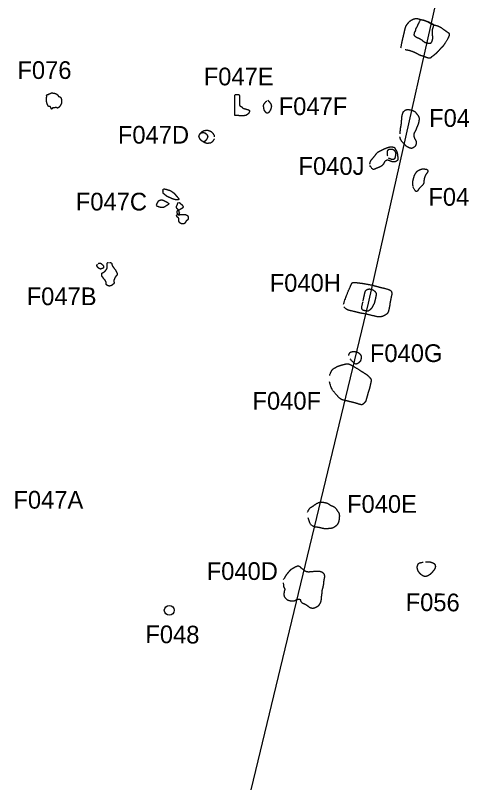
# Model space of a CAD drawing. Extents: x -56 to 221, y -167 to 6.
# Drawn here: x 19.58 to 39.71, y -94.39 to -59.74 of the extents above; entities that cross this region are included whole.
import ezdxf

# ---------------------------------------------------------------- set-up
doc = ezdxf.new("R2010")
doc.units = 0
for name, color, linetype in [('Feature Numbers', 7, 'Continuous'), ('Fenceline 40', 7, 'Continuous'), ('Posthole', 7, 'Continuous'), ('Tree Hole', 7, 'Continuous')]:
    doc.layers.add(name, color=color, linetype=linetype)

msp = doc.modelspace()

# ---------------------------------------------------------------- linework, layer by layer
at = {"layer": 'Fenceline 40'}
msp.add_lwpolyline([(46.99, -21.53), (39.869, -53.243), (35.5, -72.739), (27.879, -104.396)], dxfattribs=at)
for points in [[(36.976, -61.206), (37.009, -61.007), (37.061, -60.781), (37.113, -60.555), (37.152, -60.389), (37.194, -60.235), (37.27, -60.121), (37.357, -60.016), (37.418, -59.967), (37.568, -59.889), (37.708, -59.878), (37.884, -59.931), (38.069, -59.973), (38.227, -60.048), (38.362, -60.141), (38.611, -60.205), (38.776, -60.275), (38.925, -60.391), (39.054, -60.483), (39.179, -60.568), (39.109, -60.759), (38.958, -61.006), (38.881, -61.126), (38.761, -61.236), (38.632, -61.388), (38.504, -61.509), (38.368, -61.609), (38.273, -61.694), (38.111, -61.638), (37.967, -61.58), (37.848, -61.552), (37.715, -61.477), (37.54, -61.393), (37.326, -61.319), (37.168, -61.295)], [(37.852, -59.92), (37.792, -60.058), (37.743, -60.138), (37.706, -60.236), (37.633, -60.346), (37.633, -60.431), (37.578, -60.505), (37.56, -60.602), (37.566, -60.651), (37.67, -60.725), (37.774, -60.767), (37.914, -60.841), (37.963, -60.896), (38.042, -60.944), (38.067, -60.963), (38.171, -60.987), (38.25, -60.993), (38.299, -60.999), (38.348, -60.975), (38.397, -60.859), (38.427, -60.718), (38.403, -60.663), (38.391, -60.608), (38.391, -60.523), (38.391, -60.407), (38.415, -60.333), (38.458, -60.187), (38.456, -60.163), (38.33, -60.107), (38.238, -60.046), (38.134, -60.016), (38.073, -59.985), (37.945, -59.948)], [(36.936, -65.096), (36.949, -64.879), (36.984, -64.724), (37.006, -64.523), (37.013, -64.33), (37.058, -64.134), (37.113, -64.058), (37.245, -63.976), (37.437, -64.014), (37.605, -64.072), (37.684, -64.19), (37.769, -64.285), (37.802, -64.412), (37.777, -64.55), (37.746, -64.681), (37.678, -64.816), (37.633, -64.956), (37.558, -65.064), (37.55, -65.181), (37.586, -65.296), (37.641, -65.384), (37.676, -65.473), (37.65, -65.586), (37.599, -65.675), (37.467, -65.757), (37.373, -65.729), (37.231, -65.665), (37.075, -65.498), (36.956, -65.363), (36.927, -65.219)], [(35.568, -66.459), (35.606, -66.299), (35.688, -66.211), (35.783, -66.102), (35.865, -65.989), (35.949, -65.896), (36.06, -65.852), (36.183, -65.78), (36.348, -65.718), (36.477, -65.673), (36.588, -65.68), (36.695, -65.704), (36.721, -65.785), (36.777, -65.867), (36.81, -65.969), (36.825, -66.092), (36.834, -66.163), (36.834, -66.244), (36.807, -66.307), (36.688, -66.361), (36.608, -66.355), (36.507, -66.331), (36.435, -66.29), (36.374, -66.282), (36.316, -66.287), (36.217, -66.365), (36.178, -66.481), (36.027, -66.59), (35.898, -66.636), (35.785, -66.691), (35.693, -66.708), (35.579, -66.524)], [(36.376, -66.082), (36.356, -65.952), (36.37, -65.836), (36.441, -65.777), (36.529, -65.773), (36.626, -65.789), (36.701, -65.869), (36.746, -65.973), (36.724, -66.068), (36.701, -66.195), (36.658, -66.247), (36.562, -66.256), (36.415, -66.185)], [(37.529, -67.47), (37.497, -67.337), (37.514, -67.235), (37.54, -67.122), (37.579, -66.98), (37.624, -66.896), (37.683, -66.803), (37.745, -66.749), (37.83, -66.706), (37.953, -66.665), (38.069, -66.679), (38.177, -66.698), (38.194, -66.815), (38.074, -66.956), (38.03, -67.09), (38.011, -67.199), (38.013, -67.3), (37.957, -67.406), (37.855, -67.495), (37.761, -67.605), (37.708, -67.699), (37.607, -67.676), (37.529, -67.495)], [(34.385, -72.779), (34.499, -72.449), (34.608, -72.167), (34.719, -71.929), (34.782, -71.793), (34.93, -71.802), (35.29, -71.848), (35.487, -71.887), (35.663, -71.915), (35.809, -71.961), (36.135, -72.043), (36.343, -72.091), (36.528, -72.159), (36.573, -72.288), (36.537, -72.443), (36.512, -72.581), (36.482, -72.712), (36.468, -72.853), (36.432, -73.008), (36.405, -73.127), (36.351, -73.221), (36.249, -73.285), (36.155, -73.339), (35.967, -73.364), (35.765, -73.317), (35.433, -73.235), (35.126, -73.182), (34.931, -73.131), (34.663, -73.069), (34.544, -73.042), (34.393, -72.907)], [(35.267, -72.626), (35.307, -72.453), (35.342, -72.299), (35.371, -72.174), (35.46, -72.113), (35.547, -72.089), (35.696, -72.123), (35.803, -72.204), (35.868, -72.301), (35.843, -72.439), (35.803, -72.612), (35.773, -72.743), (35.711, -72.847), (35.651, -72.971), (35.556, -73.056), (35.481, -73.108), (35.368, -73.082), (35.214, -73.046), (35.202, -72.88), (35.264, -72.663)], [(34.614, -75.101), (34.659, -74.961), (34.775, -74.919), (34.985, -74.93), (35.128, -75.019), (35.197, -75.154), (35.165, -75.291), (35.142, -75.367), (35.016, -75.476), (34.891, -75.503), (34.689, -75.263)], [(33.752, -76.011), (33.821, -75.82), (33.903, -75.708), (33.983, -75.664), (34.141, -75.575), (34.349, -75.516), (34.548, -75.468), (34.655, -75.493), (34.761, -75.549), (34.861, -75.603), (35.097, -75.751), (35.244, -75.848), (35.426, -75.953), (35.539, -76.06), (35.639, -76.171), (35.618, -76.317), (35.586, -76.454), (35.552, -76.602), (35.5, -76.747), (35.475, -76.854), (35.425, -77.018), (35.39, -77.167), (35.322, -77.245), (35.226, -77.336), (35.113, -77.31), (34.945, -77.252), (34.784, -77.215), (34.565, -77.158), (34.434, -77.128), (34.297, -77.096), (34.159, -76.989), (33.977, -76.772), (33.844, -76.616), (33.75, -76.293)], [(32.761, -82.175), (32.848, -81.989), (32.969, -81.929), (33.156, -81.796), (33.306, -81.718), (33.485, -81.728), (33.675, -81.772), (33.797, -81.869), (33.994, -81.94), (34.119, -82.131), (34.189, -82.235), (34.2, -82.376), (34.177, -82.559), (34.139, -82.694), (34.045, -82.804), (33.884, -82.905), (33.73, -82.919), (33.557, -82.936), (33.385, -82.896), (33.218, -82.857), (33.04, -82.841), (32.863, -82.713), (32.797, -82.428)], [(31.684, -85.211), (31.772, -85.074), (31.825, -84.98), (31.927, -84.866), (32.007, -84.765), (32.087, -84.715), (32.253, -84.621), (32.356, -84.582), (32.469, -84.69), (32.624, -84.807), (32.684, -84.846), (32.785, -84.869), (32.925, -84.858), (33.156, -84.836), (33.367, -84.847), (33.502, -84.941), (33.531, -85.085), (33.491, -85.258), (33.47, -85.51), (33.421, -85.668), (33.401, -85.757), (33.403, -85.858), (33.375, -86.033), (33.363, -86.219), (33.287, -86.358), (33.225, -86.438), (33.09, -86.507), (32.991, -86.528), (32.872, -86.5), (32.762, -86.406), (32.635, -86.333), (32.531, -86.296), (32.45, -86.183), (32.462, -86.13), (32.351, -86.123), (32.286, -86.108), (32.191, -86.193), (32.076, -86.204), (31.979, -86.188), (31.866, -86.161), (31.774, -86.071), (31.715, -85.976), (31.708, -85.868), (31.724, -85.746), (31.762, -85.636), (31.683, -85.568), (31.684, -85.374)]]:
    msp.add_open_spline(points, degree=2, dxfattribs=at)
at = {"layer": 'Posthole'}
msp.add_circle((26.526, -86.609), 0.225, dxfattribs=at)
for points in [[(27.857, -65.209), (27.869, -65.269), (27.912, -65.335), (27.956, -65.383), (28.02, -65.413), (28.064, -65.441), (28.115, -65.425), (28.161, -65.4), (28.2, -65.363), (28.232, -65.314), (28.264, -65.253), (28.274, -65.222), (28.266, -65.181), (28.239, -65.137), (28.191, -65.099), (28.163, -65.073), (28.124, -65.057), (28.092, -65.05), (28.03, -65.045), (27.988, -65.057), (27.951, -65.061), (27.912, -65.092), (27.88, -65.119), (27.86, -65.168), (27.848, -65.214)], [(28.57, -65.222), (28.568, -65.177), (28.549, -65.142), (28.522, -65.099), (28.488, -65.053), (28.425, -65.004), (28.384, -64.977), (28.322, -64.958), (28.255, -64.938), (28.22, -64.937), (28.165, -64.944), (28.152, -64.946), (28.097, -64.953), (28.059, -64.972), (27.988, -65.007), (27.952, -65.046), (27.919, -65.086), (27.89, -65.112), (27.869, -65.145), (27.857, -65.181), (27.846, -65.204), (27.864, -65.241), (27.88, -65.285), (27.901, -65.319), (27.949, -65.372), (27.997, -65.4), (28.039, -65.425), (28.094, -65.467), (28.158, -65.492), (28.225, -65.513), (28.313, -65.499), (28.381, -65.498), (28.441, -65.46), (28.485, -65.43), (28.517, -65.393), (28.563, -65.314)], [(38.078, -84.414), (38.173, -84.412), (38.243, -84.412), (38.347, -84.437), (38.396, -84.454), (38.454, -84.482), (38.503, -84.531), (38.527, -84.599), (38.527, -84.666), (38.488, -84.758), (38.436, -84.828), (38.393, -84.88), (38.362, -84.922), (38.286, -84.992), (38.203, -85.042), (38.145, -85.071), (38.066, -85.084), (38.008, -85.069), (37.941, -85.039), (37.876, -84.987), (37.812, -84.927), (37.748, -84.832), (37.724, -84.758), (37.705, -84.678), (37.721, -84.594), (37.757, -84.509), (37.791, -84.474), (37.864, -84.457), (37.98, -84.429)]]:
    msp.add_open_spline(points, degree=2, dxfattribs=at)
at = {"layer": 'Tree Hole'}
for points in [[(21.279, -63.249), (21.327, -63.25), (21.364, -63.258), (21.406, -63.275), (21.439, -63.291), (21.473, -63.323), (21.496, -63.336), (21.511, -63.366), (21.515, -63.388), (21.531, -63.402), (21.56, -63.411), (21.578, -63.41), (21.607, -63.424), (21.629, -63.452), (21.637, -63.475), (21.654, -63.52), (21.665, -63.572), (21.666, -63.605), (21.666, -63.659), (21.661, -63.71), (21.634, -63.773), (21.606, -63.817), (21.573, -63.861), (21.531, -63.9), (21.496, -63.927), (21.476, -63.929), (21.449, -63.913), (21.426, -63.893), (21.404, -63.9), (21.359, -63.91), (21.312, -63.915), (21.282, -63.916), (21.262, -63.916), (21.245, -63.948), (21.226, -63.973), (21.208, -63.964), (21.194, -63.94), (21.194, -63.915), (21.175, -63.889), (21.158, -63.859), (21.14, -63.849), (21.107, -63.856), (21.087, -63.858), (21.066, -63.836), (21.045, -63.794), (21.026, -63.754), (21.011, -63.716), (20.997, -63.661), (20.986, -63.621), (20.985, -63.57), (20.985, -63.509), (20.991, -63.461), (20.997, -63.408), (21.003, -63.383), (20.991, -63.358), (20.995, -63.328), (21.037, -63.31), (21.064, -63.315), (21.084, -63.29), (21.105, -63.282), (21.148, -63.271), (21.184, -63.247), (21.209, -63.242), (21.27, -63.243)], [(29.477, -63.317), (29.546, -63.317), (29.631, -63.317), (29.682, -63.319), (29.686, -63.367), (29.686, -63.429), (29.686, -63.501), (29.688, -63.565), (29.689, -63.675), (29.689, -63.751), (29.688, -63.807), (29.721, -63.83), (29.767, -63.857), (29.799, -63.868), (29.806, -63.898), (29.847, -63.928), (29.937, -63.96), (30.004, -63.975), (30.054, -63.991), (30.091, -63.997), (30.146, -64.034), (30.139, -64.089), (30.102, -64.172), (30.056, -64.209), (30.011, -64.236), (29.98, -64.267), (29.935, -64.267), (29.877, -64.273), (29.82, -64.278), (29.771, -64.28), (29.73, -64.276), (29.649, -64.266), (29.599, -64.266), (29.537, -64.26), (29.482, -64.267), (29.482, -64.234), (29.481, -64.161), (29.488, -64.002), (29.482, -63.827), (29.477, -63.68), (29.484, -63.592), (29.484, -63.441), (29.484, -63.379), (29.477, -63.34)], [(30.974, -63.573), (31.022, -63.622), (31.061, -63.674), (31.105, -63.741), (31.124, -63.776), (31.131, -63.849), (31.121, -63.909), (31.101, -63.985), (31.059, -64.058), (31.015, -64.119), (30.976, -64.151), (30.942, -64.162), (30.889, -64.135), (30.861, -64.096), (30.829, -64.052), (30.806, -64.003), (30.792, -63.925), (30.777, -63.843), (30.777, -63.803), (30.795, -63.75), (30.841, -63.69), (30.9, -63.619), (30.93, -63.599)], [(26.258, -67.568), (26.343, -67.583), (26.467, -67.618), (26.557, -67.648), (26.642, -67.691), (26.714, -67.749), (26.775, -67.807), (26.84, -67.885), (26.904, -67.959), (26.955, -68.03), (26.962, -68.055), (26.927, -68.067), (26.858, -68.073), (26.805, -68.069), (26.748, -68.05), (26.667, -68.028), (26.566, -67.981), (26.483, -67.947), (26.421, -67.915), (26.346, -67.855), (26.286, -67.806), (26.265, -67.791), (26.247, -67.745), (26.24, -67.676), (26.244, -67.623), (26.244, -67.588)], [(25.948, -68.31), (25.961, -68.269), (25.986, -68.212), (26.021, -68.154), (26.06, -68.099), (26.115, -68.078), (26.184, -68.071), (26.23, -68.082), (26.279, -68.103), (26.391, -68.159), (26.49, -68.22), (26.502, -68.251), (26.472, -68.292), (26.415, -68.322), (26.345, -68.372), (26.272, -68.412), (26.221, -68.425), (26.15, -68.419), (26.099, -68.407), (26.021, -68.379), (25.971, -68.363), (25.955, -68.336)], [(26.964, -68.184), (26.989, -68.197), (27.017, -68.23), (27.058, -68.26), (27.095, -68.29), (27.13, -68.34), (27.15, -68.389), (27.134, -68.437), (27.054, -68.481), (27.008, -68.511), (26.959, -68.54), (26.923, -68.511), (26.879, -68.471), (26.858, -68.432), (26.844, -68.379), (26.861, -68.34), (26.897, -68.285), (26.904, -68.244), (26.923, -68.2), (26.941, -68.184)], [(26.994, -68.667), (26.975, -68.635), (26.975, -68.616), (26.969, -68.595), (26.943, -68.568), (26.909, -68.55), (26.875, -68.57), (26.86, -68.607), (26.87, -68.667), (26.89, -68.704), (26.934, -68.708), (26.976, -68.706), (26.992, -68.683)], [(26.856, -68.793), (26.86, -68.741), (26.902, -68.736), (26.96, -68.745), (27.006, -68.74), (27.068, -68.733), (27.123, -68.733), (27.176, -68.733), (27.226, -68.733), (27.277, -68.74), (27.35, -68.777), (27.38, -68.833), (27.374, -68.888), (27.371, -68.943), (27.355, -68.986), (27.312, -69.007), (27.279, -69.03), (27.258, -69.07), (27.233, -69.118), (27.212, -69.145), (27.159, -69.161), (27.118, -69.161), (27.077, -69.159), (27.038, -69.136), (26.998, -69.104), (26.969, -69.069), (26.952, -69.014), (26.953, -68.961), (26.955, -68.911), (26.936, -68.876), (26.904, -68.856), (26.868, -68.842), (26.858, -68.825)], [(23.322, -70.952), (23.349, -70.927), (23.387, -70.922), (23.429, -70.93), (23.471, -70.964), (23.503, -70.994), (23.541, -71.036), (23.567, -71.078), (23.562, -71.12), (23.546, -71.156), (23.523, -71.169), (23.487, -71.177), (23.448, -71.191), (23.422, -71.197), (23.39, -71.188), (23.335, -71.158), (23.296, -71.116), (23.268, -71.088), (23.263, -71.04), (23.265, -71.001), (23.287, -70.971)], [(23.823, -70.894), (23.866, -70.894), (23.922, -70.926), (23.94, -70.991), (23.95, -71.042), (23.995, -71.103), (24.037, -71.165), (24.101, -71.242), (24.139, -71.326), (24.179, -71.401), (24.184, -71.442), (24.14, -71.507), (24.098, -71.544), (24.065, -71.598), (24.029, -71.697), (24.02, -71.73), (24.026, -71.756), (24.036, -71.817), (24.027, -71.862), (23.997, -71.879), (23.974, -71.894), (23.914, -71.949), (23.855, -71.959), (23.807, -71.965), (23.769, -71.956), (23.738, -71.94), (23.684, -71.901), (23.671, -71.876), (23.672, -71.825), (23.678, -71.788), (23.645, -71.72), (23.584, -71.652), (23.538, -71.586), (23.509, -71.55), (23.483, -71.501), (23.475, -71.439), (23.475, -71.391), (23.513, -71.368), (23.555, -71.346), (23.597, -71.317), (23.623, -71.3), (23.671, -71.236), (23.7, -71.198), (23.719, -71.168), (23.726, -71.09), (23.723, -71), (23.723, -70.904), (23.778, -70.894)]]:
    msp.add_open_spline(points, degree=2, dxfattribs=at)

# ---------------------------------------------------------------- texts
at = {"layer": 'Feature Numbers'}
for s, p in [('F076', (19.674, -62.61)), ('F047E', (28.08, -62.899)), ('F047F', (31.461, -64.242)), ('F040K', (38.246, -64.775)), ('F047D', (24.207, -65.531)), ('F040J', (32.356, -66.942)), ('F040I', (38.212, -68.336)), ('F047C', (22.309, -68.551)), ('F040H', (31.055, -72.22)), ('F047B', (20.093, -72.827)), ('F040G', (35.574, -75.395)), ('F040F', (30.279, -77.546)), ('F047A', (19.494, -82.016)), ('F040E', (34.544, -82.206)), ('F040D', (28.213, -85.237))]:
    msp.add_text(s, height=0.8, dxfattribs=at).set_placement(p)
for s, p in [('F056', (37.185, -86.635)), ('F048', (25.443, -88.086))]:
    msp.add_text(s, height=0.8, rotation=359.5, dxfattribs=at).set_placement(p)

doc.saveas('drawing.dxf')
